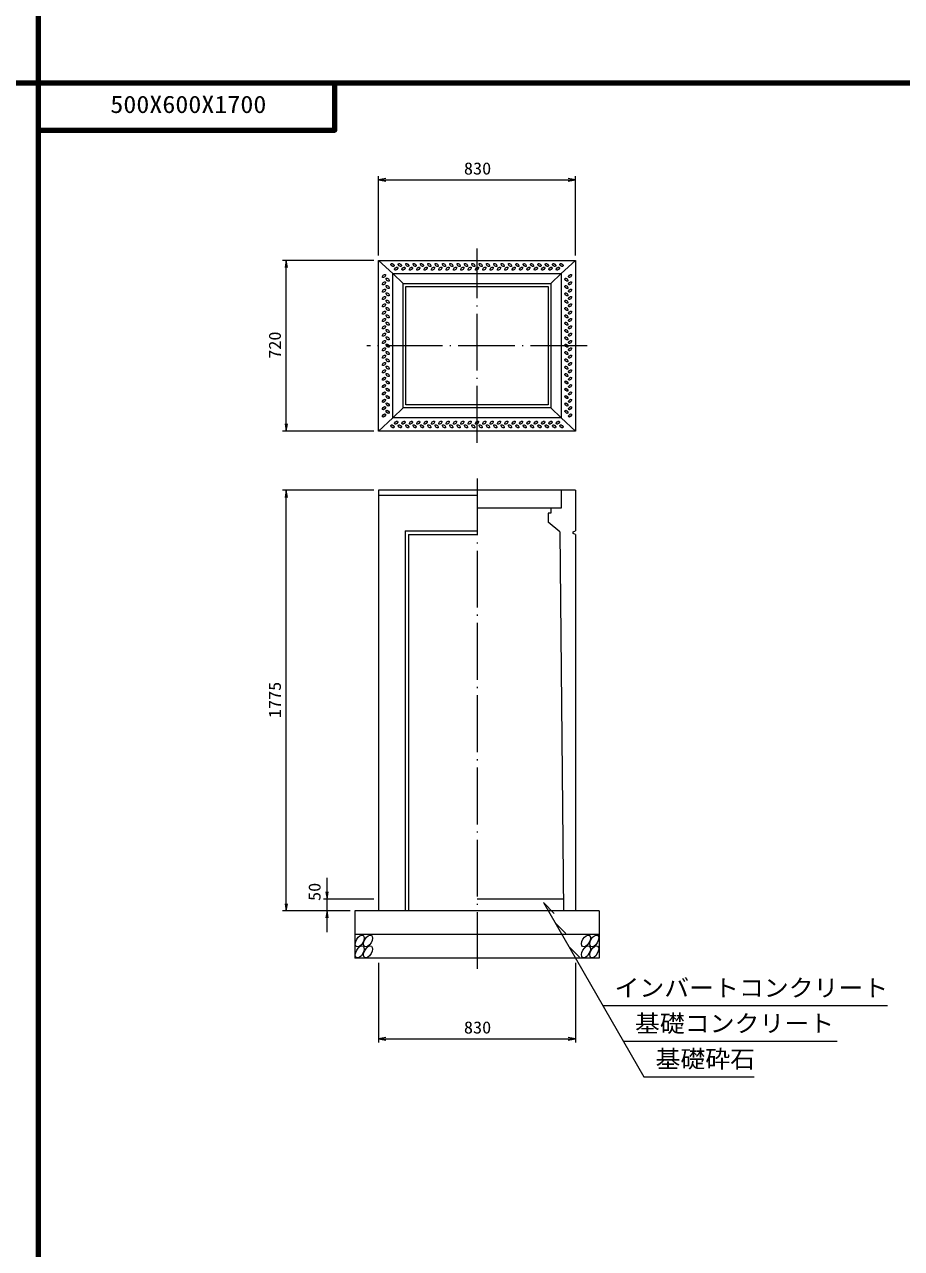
# Model space of a CAD drawing. Units: millimetres, scale not verified. Extents: x -8410 to 41710, y -74801 to 5940.
# Drawn here: x 23151 to 26851, y -42360 to -37194 of the extents above; entities that cross this region are included whole.
import ezdxf
from ezdxf.enums import TextEntityAlignment as Align

# ---------------------------------------------------------------- set-up
doc = ezdxf.new("R2010")
doc.units = ezdxf.units.MM
doc.header["$LTSCALE"] = 20
doc.linetypes.add('LONG_DASHED_DOTTED', pattern=[15.25, 12, -1.5, 0.25, -1.5])
for name, color, linetype, lineweight in [('0-0_グループ[0](0)-D-BMK(0)', 2, 'LONG_DASHED_DOTTED', 13), ('0-1_グループ[0](0)-D-STR(1)', 1, 'Continuous', 13), ('0-2_グループ[0](0)-D-STR-DIM(2)', 7, 'Continuous', 13), ('0-3_グループ[0](0)-D-STR-HTXT(3)', 7, 'Continuous', 13), ('0-5_グループ[0](0)-D-TTL(5)', 2, 'Continuous', 140)]:
    doc.layers.add(name, color=color, linetype=linetype, lineweight=lineweight)
doc.layers.add('0-4_グループ[0](0)-D-STR-TXT(4)', color=7, linetype='Continuous')
doc.layers.add('0-6_グループ[0](0)-D-TTL-TXT(6)', color=7, linetype='Continuous')
doc.styles.add('ＭＳ ゴシック', font='')
doc.styles.get('ＭＳ ゴシック').set_extended_font_data('MS Gothic')

msp = doc.modelspace()

# ---------------------------------------------------------------- linework, layer by layer
at = {"layer": '0-0_グループ[0](0)-D-BMK(0)'}
for p, q in [((25060, -38960), (25060, -38140)), ((25525, -38550), (24595, -38550)), ((25060, -39110), (25060, -41185))]:
    msp.add_line(p, q, dxfattribs=at)
at = {"layer": '0-1_グループ[0](0)-D-STR(1)'}
for p, q in [((24645, -38190), (25475, -38190)), ((24645, -38910), (24645, -38190)), ((25475, -38190), (25475, -38910)), ((24705, -38245), (25415, -38245)), ((24705, -38855), (24705, -38245)), ((25415, -38245), (25415, -38855)), ((24748, -38288), (25372, -38288)), ((24748, -38812), (24748, -38288)), ((24760, -38300), (25360, -38300)), ((24760, -38800), (24760, -38300)), ((25360, -38300), (25360, -38800)), ((25372, -38288), (25372, -38812)), ((25372, -38812), (24748, -38812)), ((25360, -38800), (24760, -38800)), ((25415, -38855), (24705, -38855)), ((25475, -38910), (24645, -38910)), ((25475, -39160), (24645, -39160)), ((24645, -39160), (24645, -40935)), ((25060, -39182), (24645, -39182)), ((25475, -39160), (25475, -39331.5)), ((25410, -39335), (25360, -39295)), ((24756.5, -39331.5), (24756.5, -40935)), ((24756.5, -39331.5), (25060, -39331.5)), ((24771.5, -39346.5), (24771.5, -40935)), ((24771.5, -39346.5), (25060, -39346.5)), ((25410, -39335), (25425, -40935)), ((25465, -39335), (25475, -39331.5)), ((25475, -39346.5), (25475, -40935)), ((25424.53, -40885), (25060, -40885)), ((25575, -40935), (24545, -40935)), ((24545, -40935), (24545, -41135)), ((25575, -40935), (25575, -41135)), ((25575, -41035), (24545, -41035)), ((25575, -41135), (24545, -41135))]:
    msp.add_line(p, q, dxfattribs=at)
for points in [[(24645, -38190), (24705, -38245), (24748, -38288)], [(25475, -38190), (25415, -38245), (25372, -38288)], [(24645, -38910), (24705, -38855), (24748, -38812)], [(25475, -38910), (25415, -38855), (25372, -38812)], [(25415, -39160), (25415, -39235), (25060, -39235)], [(25372, -39235), (25372, -39257), (25360, -39257), (25360, -39295)], [(25475, -39346.5), (25465, -39343), (25465, -39335)]]:
    msp.add_lwpolyline(points, dxfattribs=at)
for centre, major_axis, ratio in [((24703.5, -38209.75), (-6.01, 6.01), 0.529412), ((24719, -38225.25), (6.01, 6.01), 0.529412), ((24734.5, -38209.75), (-6.01, 6.01), 0.529412), ((24750, -38225.25), (6.01, 6.01), 0.529412), ((24765.5, -38209.75), (-6.01, 6.01), 0.529412), ((24781, -38225.25), (6.01, 6.01), 0.529412), ((24796.5, -38209.75), (-6.01, 6.01), 0.529412), ((24812, -38225.25), (6.01, 6.01), 0.529412), ((24827.5, -38209.75), (-6.01, 6.01), 0.529412), ((24843, -38225.25), (6.01, 6.01), 0.529412), ((24858.5, -38209.75), (-6.01, 6.01), 0.529412), ((24874, -38225.25), (6.01, 6.01), 0.529412), ((24889.5, -38209.75), (-6.01, 6.01), 0.529412), ((24905, -38225.25), (6.01, 6.01), 0.529412), ((24920.5, -38209.75), (-6.01, 6.01), 0.529412), ((24936, -38225.25), (6.01, 6.01), 0.529412), ((24951.5, -38209.75), (-6.01, 6.01), 0.529412), ((24967, -38225.25), (6.01, 6.01), 0.529412), ((24982.5, -38209.75), (-6.01, 6.01), 0.529412), ((24998, -38225.25), (6.01, 6.01), 0.529412), ((25013.5, -38209.75), (-6.01, 6.01), 0.529412), ((25029, -38225.25), (6.01, 6.01), 0.529412), ((25044.5, -38209.75), (-6.01, 6.01), 0.529412), ((25060, -38225.25), (6.01, 6.01), 0.529412), ((25075.5, -38209.75), (-6.01, 6.01), 0.529412), ((25091, -38225.25), (6.01, 6.01), 0.529412), ((25106.5, -38209.75), (-6.01, 6.01), 0.529412), ((25122, -38225.25), (6.01, 6.01), 0.529412), ((25137.5, -38209.75), (-6.01, 6.01), 0.529412), ((25153, -38225.25), (6.01, 6.01), 0.529412), ((25168.5, -38209.75), (-6.01, 6.01), 0.529412), ((25184, -38225.25), (6.01, 6.01), 0.529412), ((25199.5, -38209.75), (-6.01, 6.01), 0.529412), ((25215, -38225.25), (6.01, 6.01), 0.529412), ((25230.5, -38209.75), (-6.01, 6.01), 0.529412), ((25246, -38225.25), (6.01, 6.01), 0.529412), ((25261.5, -38209.75), (-6.01, 6.01), 0.529412), ((25277, -38225.25), (6.01, 6.01), 0.529412), ((25292.5, -38209.75), (-6.01, 6.01), 0.529412), ((25308, -38225.25), (6.01, 6.01), 0.529412), ((25323.5, -38209.75), (-6.01, 6.01), 0.529412), ((25339, -38225.25), (6.01, 6.01), 0.529412), ((25354.5, -38209.75), (-6.01, 6.01), 0.529412), ((25370, -38225.25), (6.01, 6.01), 0.529412), ((25385.5, -38209.75), (-6.01, 6.01), 0.529412), ((25401, -38225.25), (6.01, 6.01), 0.529412), ((25416.5, -38209.75), (-6.01, 6.01), 0.529412), ((24667.25, -38255.5), (-6.01, -6.01), 0.529412), ((24682.75, -38271), (-6.01, 6.01), 0.529412), ((25437.25, -38271), (6.01, -6.01), 0.529412), ((25452.75, -38255.5), (6.01, 6.01), 0.529412), ((24667.25, -38286.5), (-6.01, -6.01), 0.529412), ((24667.25, -38317.5), (-6.01, -6.01), 0.529412), ((24682.75, -38302), (-6.01, 6.01), 0.529412), ((24682.75, -38333), (-6.01, 6.01), 0.529412), ((25437.25, -38302), (6.01, -6.01), 0.529412), ((25437.25, -38333), (6.01, -6.01), 0.529412), ((25452.75, -38286.5), (6.01, 6.01), 0.529412), ((25452.75, -38317.5), (6.01, 6.01), 0.529412), ((24667.25, -38348.5), (-6.01, -6.01), 0.529412), ((24667.25, -38379.5), (-6.01, -6.01), 0.529412), ((24682.75, -38364), (-6.01, 6.01), 0.529412), ((25437.25, -38364), (6.01, -6.01), 0.529412), ((25452.75, -38348.5), (6.01, 6.01), 0.529412), ((25452.75, -38379.5), (6.01, 6.01), 0.529412), ((24667.25, -38410.5), (-6.01, -6.01), 0.529412), ((24682.75, -38395), (-6.01, 6.01), 0.529412), ((24682.75, -38426), (-6.01, 6.01), 0.529412), ((25437.25, -38395), (6.01, -6.01), 0.529412), ((25437.25, -38426), (6.01, -6.01), 0.529412), ((25452.75, -38410.5), (6.01, 6.01), 0.529412), ((24667.25, -38441.5), (-6.01, -6.01), 0.529412), ((24667.25, -38472.5), (-6.01, -6.01), 0.529412), ((24682.75, -38457), (-6.01, 6.01), 0.529412), ((24682.75, -38488), (-6.01, 6.01), 0.529412), ((25437.25, -38457), (6.01, -6.01), 0.529412), ((25437.25, -38488), (6.01, -6.01), 0.529412), ((25452.75, -38441.5), (6.01, 6.01), 0.529412), ((25452.75, -38472.5), (6.01, 6.01), 0.529412), ((24667.25, -38503.5), (-6.01, -6.01), 0.529412), ((24667.25, -38534.5), (-6.01, -6.01), 0.529412), ((24682.75, -38519), (-6.01, 6.01), 0.529412), ((25437.25, -38519), (6.01, -6.01), 0.529412), ((25452.75, -38503.5), (6.01, 6.01), 0.529412), ((25452.75, -38534.5), (6.01, 6.01), 0.529412), ((24667.25, -38565.5), (-6.01, -6.01), 0.529412), ((24682.75, -38550), (-6.01, 6.01), 0.529412), ((24682.75, -38581), (-6.01, 6.01), 0.529412), ((25437.25, -38550), (6.01, -6.01), 0.529412), ((25437.25, -38581), (6.01, -6.01), 0.529412), ((25452.75, -38565.5), (6.01, 6.01), 0.529412), ((24667.25, -38596.5), (-6.01, -6.01), 0.529412), ((24667.25, -38627.5), (-6.01, -6.01), 0.529412), ((24682.75, -38612), (-6.01, 6.01), 0.529412), ((24682.75, -38643), (-6.01, 6.01), 0.529412), ((25437.25, -38612), (6.01, -6.01), 0.529412), ((25437.25, -38643), (6.01, -6.01), 0.529412), ((25452.75, -38596.5), (6.01, 6.01), 0.529412), ((25452.75, -38627.5), (6.01, 6.01), 0.529412), ((24667.25, -38658.5), (-6.01, -6.01), 0.529412), ((24667.25, -38689.5), (-6.01, -6.01), 0.529412), ((24682.75, -38674), (-6.01, 6.01), 0.529412), ((25437.25, -38674), (6.01, -6.01), 0.529412), ((25452.75, -38658.5), (6.01, 6.01), 0.529412), ((25452.75, -38689.5), (6.01, 6.01), 0.529412), ((24667.25, -38720.5), (-6.01, -6.01), 0.529412), ((24682.75, -38705), (-6.01, 6.01), 0.529412), ((24682.75, -38736), (-6.01, 6.01), 0.529412), ((25437.25, -38705), (6.01, -6.01), 0.529412), ((25437.25, -38736), (6.01, -6.01), 0.529412), ((25452.75, -38720.5), (6.01, 6.01), 0.529412), ((24667.25, -38751.5), (-6.01, -6.01), 0.529412), ((24667.25, -38782.5), (-6.01, -6.01), 0.529412), ((24682.75, -38767), (-6.01, 6.01), 0.529412), ((24682.75, -38798), (-6.01, 6.01), 0.529412), ((25437.25, -38767), (6.01, -6.01), 0.529412), ((25437.25, -38798), (6.01, -6.01), 0.529412), ((25452.75, -38751.5), (6.01, 6.01), 0.529412), ((25452.75, -38782.5), (6.01, 6.01), 0.529412), ((24667.25, -38813.5), (-6.01, -6.01), 0.529412), ((24667.25, -38844.5), (-6.01, -6.01), 0.529412), ((24682.75, -38829), (-6.01, 6.01), 0.529412), ((25437.25, -38829), (6.01, -6.01), 0.529412), ((25452.75, -38813.5), (6.01, 6.01), 0.529412), ((25452.75, -38844.5), (6.01, 6.01), 0.529412), ((24703.5, -38890.25), (6.01, -6.01), 0.529412), ((24719, -38874.75), (-6.01, -6.01), 0.529412), ((24734.5, -38890.25), (6.01, -6.01), 0.529412), ((24750, -38874.75), (-6.01, -6.01), 0.529412), ((24765.5, -38890.25), (6.01, -6.01), 0.529412), ((24781, -38874.75), (-6.01, -6.01), 0.529412), ((24796.5, -38890.25), (6.01, -6.01), 0.529412), ((24812, -38874.75), (-6.01, -6.01), 0.529412), ((24827.5, -38890.25), (6.01, -6.01), 0.529412), ((24843, -38874.75), (-6.01, -6.01), 0.529412), ((24858.5, -38890.25), (6.01, -6.01), 0.529412), ((24874, -38874.75), (-6.01, -6.01), 0.529412), ((24889.5, -38890.25), (6.01, -6.01), 0.529412), ((24905, -38874.75), (-6.01, -6.01), 0.529412), ((24920.5, -38890.25), (6.01, -6.01), 0.529412), ((24936, -38874.75), (-6.01, -6.01), 0.529412), ((24951.5, -38890.25), (6.01, -6.01), 0.529412), ((24967, -38874.75), (-6.01, -6.01), 0.529412), ((24982.5, -38890.25), (6.01, -6.01), 0.529412), ((24998, -38874.75), (-6.01, -6.01), 0.529412), ((25013.5, -38890.25), (6.01, -6.01), 0.529412), ((25029, -38874.75), (-6.01, -6.01), 0.529412), ((25044.5, -38890.25), (6.01, -6.01), 0.529412), ((25060, -38874.75), (-6.01, -6.01), 0.529412), ((25075.5, -38890.25), (6.01, -6.01), 0.529412), ((25091, -38874.75), (-6.01, -6.01), 0.529412), ((25106.5, -38890.25), (6.01, -6.01), 0.529412), ((25122, -38874.75), (-6.01, -6.01), 0.529412), ((25137.5, -38890.25), (6.01, -6.01), 0.529412), ((25153, -38874.75), (-6.01, -6.01), 0.529412), ((25168.5, -38890.25), (6.01, -6.01), 0.529412), ((25184, -38874.75), (-6.01, -6.01), 0.529412), ((25199.5, -38890.25), (6.01, -6.01), 0.529412), ((25215, -38874.75), (-6.01, -6.01), 0.529412), ((25230.5, -38890.25), (6.01, -6.01), 0.529412), ((25246, -38874.75), (-6.01, -6.01), 0.529412), ((25261.5, -38890.25), (6.01, -6.01), 0.529412), ((25277, -38874.75), (-6.01, -6.01), 0.529412), ((25292.5, -38890.25), (6.01, -6.01), 0.529412), ((25308, -38874.75), (-6.01, -6.01), 0.529412), ((25323.5, -38890.25), (6.01, -6.01), 0.529412), ((25339, -38874.75), (-6.01, -6.01), 0.529412), ((25354.5, -38890.25), (6.01, -6.01), 0.529412), ((25370, -38874.75), (-6.01, -6.01), 0.529412), ((25385.5, -38890.25), (6.01, -6.01), 0.529412), ((25401, -38874.75), (-6.01, -6.01), 0.529412), ((25416.5, -38890.25), (6.01, -6.01), 0.529412), ((24565.43, -41062), (-13.75, -23.82), 0.545455), ((24600.43, -41062), (-13.75, -23.82), 0.545455), ((25519.43, -41062), (-13.75, -23.82), 0.545455), ((25554.43, -41062), (-13.75, -23.82), 0.545455), ((24565.43, -41108), (-13.75, -23.82), 0.545455), ((24600.43, -41108), (-13.75, -23.82), 0.545455), ((25519.43, -41108), (-13.75, -23.82), 0.545455), ((25554.43, -41108), (-13.75, -23.82), 0.545455)]:
    msp.add_ellipse(centre, major_axis=major_axis, ratio=ratio, dxfattribs=at)
at = {"layer": '0-2_グループ[0](0)-D-STR-DIM(2)'}
for p, q in [((24645, -38170), (24645, -37835)), ((24645, -37850), (25475, -37850)), ((25475, -38170), (25475, -37835)), ((24625, -38190), (24240, -38190)), ((24255, -38910), (24255, -38190)), ((24625, -38910), (24240, -38910)), ((24625, -39160), (24240, -39160)), ((24255, -40935), (24255, -39160)), ((24427.48, -41025), (24427.48, -40795)), ((24427.48, -40885), (24427.48, -40795)), ((24625, -40885), (24412.48, -40885)), ((24525, -40935), (24240, -40935)), ((24525, -40935), (24412.48, -40935)), ((24427.48, -41025), (24427.48, -40935)), ((24645, -41155), (24645, -41490)), ((25475, -41155), (25475, -41490)), ((24645, -41475), (25475, -41475))]:
    msp.add_line(p, q, dxfattribs=at)
for points in [[(24675, -37845), (24645, -37850), (24675, -37855)], [(25445, -37855), (25475, -37850), (25445, -37845)], [(24260, -38220), (24255, -38190), (24250, -38220)], [(24250, -38880), (24255, -38910), (24260, -38880)], [(24260, -39190), (24255, -39160), (24250, -39190)], [(24422.48, -40855), (24427.48, -40885), (24432.48, -40855)], [(24250, -40905), (24255, -40935), (24260, -40905)], [(24432.48, -40965), (24427.48, -40935), (24422.48, -40965)], [(24675, -41470), (24645, -41475), (24675, -41480)], [(25445, -41480), (25475, -41475), (25445, -41470)]]:
    msp.add_lwpolyline(points, dxfattribs=at)
at = {"layer": '0-3_グループ[0](0)-D-STR-HTXT(3)'}
for p, q in [((25340, -40900), (25764.35, -41635)), ((25340, -40900), (25385.75, -40945.75)), ((25389.07, -40985), (25434.83, -41030.75)), ((25446.81, -41085), (25492.56, -41130.75)), ((25591.15, -41335), (26791.75, -41335)), ((25677.75, -41485), (26579.21, -41485)), ((25764.35, -41635), (26228.55, -41635))]:
    msp.add_line(p, q, dxfattribs=at)
at = {"layer": '0-5_グループ[0](0)-D-TTL(5)'}
for p, q in [((23210, -37440), (23210, -21690)), ((23210, -42690), (23210, -26940)), ((23210, -47940), (23210, -32190)), ((8410, -37440), (34310, -37440)), ((8410, -37440), (34310, -37440)), ((8410, -37440), (34310, -37440)), ((8410, -37440), (34310, -37440)), ((23210, -53190), (23210, -37440))]:
    msp.add_line(p, q, dxfattribs=at)
msp.add_lwpolyline([(23210, -37640), (24460, -37640), (24460, -37440)], dxfattribs=at)
msp.add_lwpolyline([(23210, -37640), (24460, -37640), (24460, -37440)], dxfattribs=at)
msp.add_lwpolyline([(23210, -37640), (24460, -37640), (24460, -37440)], dxfattribs=at)
msp.add_lwpolyline([(23210, -37640), (24460, -37640), (24460, -37440)], dxfattribs=at)

# ---------------------------------------------------------------- texts
at = {"layer": '0-2_グループ[0](0)-D-STR-DIM(2)', "style": 'ＭＳ ゴシック', "width": 1.1}
for p in [(25004.7, -37843), (25004.7, -41468)]:
    msp.add_text('830', height=51.32, dxfattribs=at).set_placement(p, align=Align.BOTTOM_LEFT)
for s, p in [('720', (24248, -38605.3)), ('1775', (24248, -40121.7)), ('50', (24415.47, -40893.3))]:
    msp.add_text(s, height=51.32, rotation=90, dxfattribs=at).set_placement(p, align=Align.BOTTOM_LEFT)
at = {"layer": '0-4_グループ[0](0)-D-STR-TXT(4)', "style": 'ＭＳ ゴシック', "width": 1.05}
for s, p in [('インバートコンクリート', (25639.85, -41318.68)), ('基礎コンクリート', (25726.45, -41468.68)), ('基礎砕石', (25813.06, -41618.68))]:
    msp.add_text(s, height=73.31, dxfattribs=at).set_placement(p, align=Align.BOTTOM_LEFT)
at = {"layer": '0-6_グループ[0](0)-D-TTL-TXT(6)', "style": 'ＭＳ ゴシック', "width": 1.1}
msp.add_text('500X600X1700', height=73.31, dxfattribs=at).set_placement((23513, -37590), align=Align.BOTTOM_LEFT)

doc.saveas('drawing.dxf')
